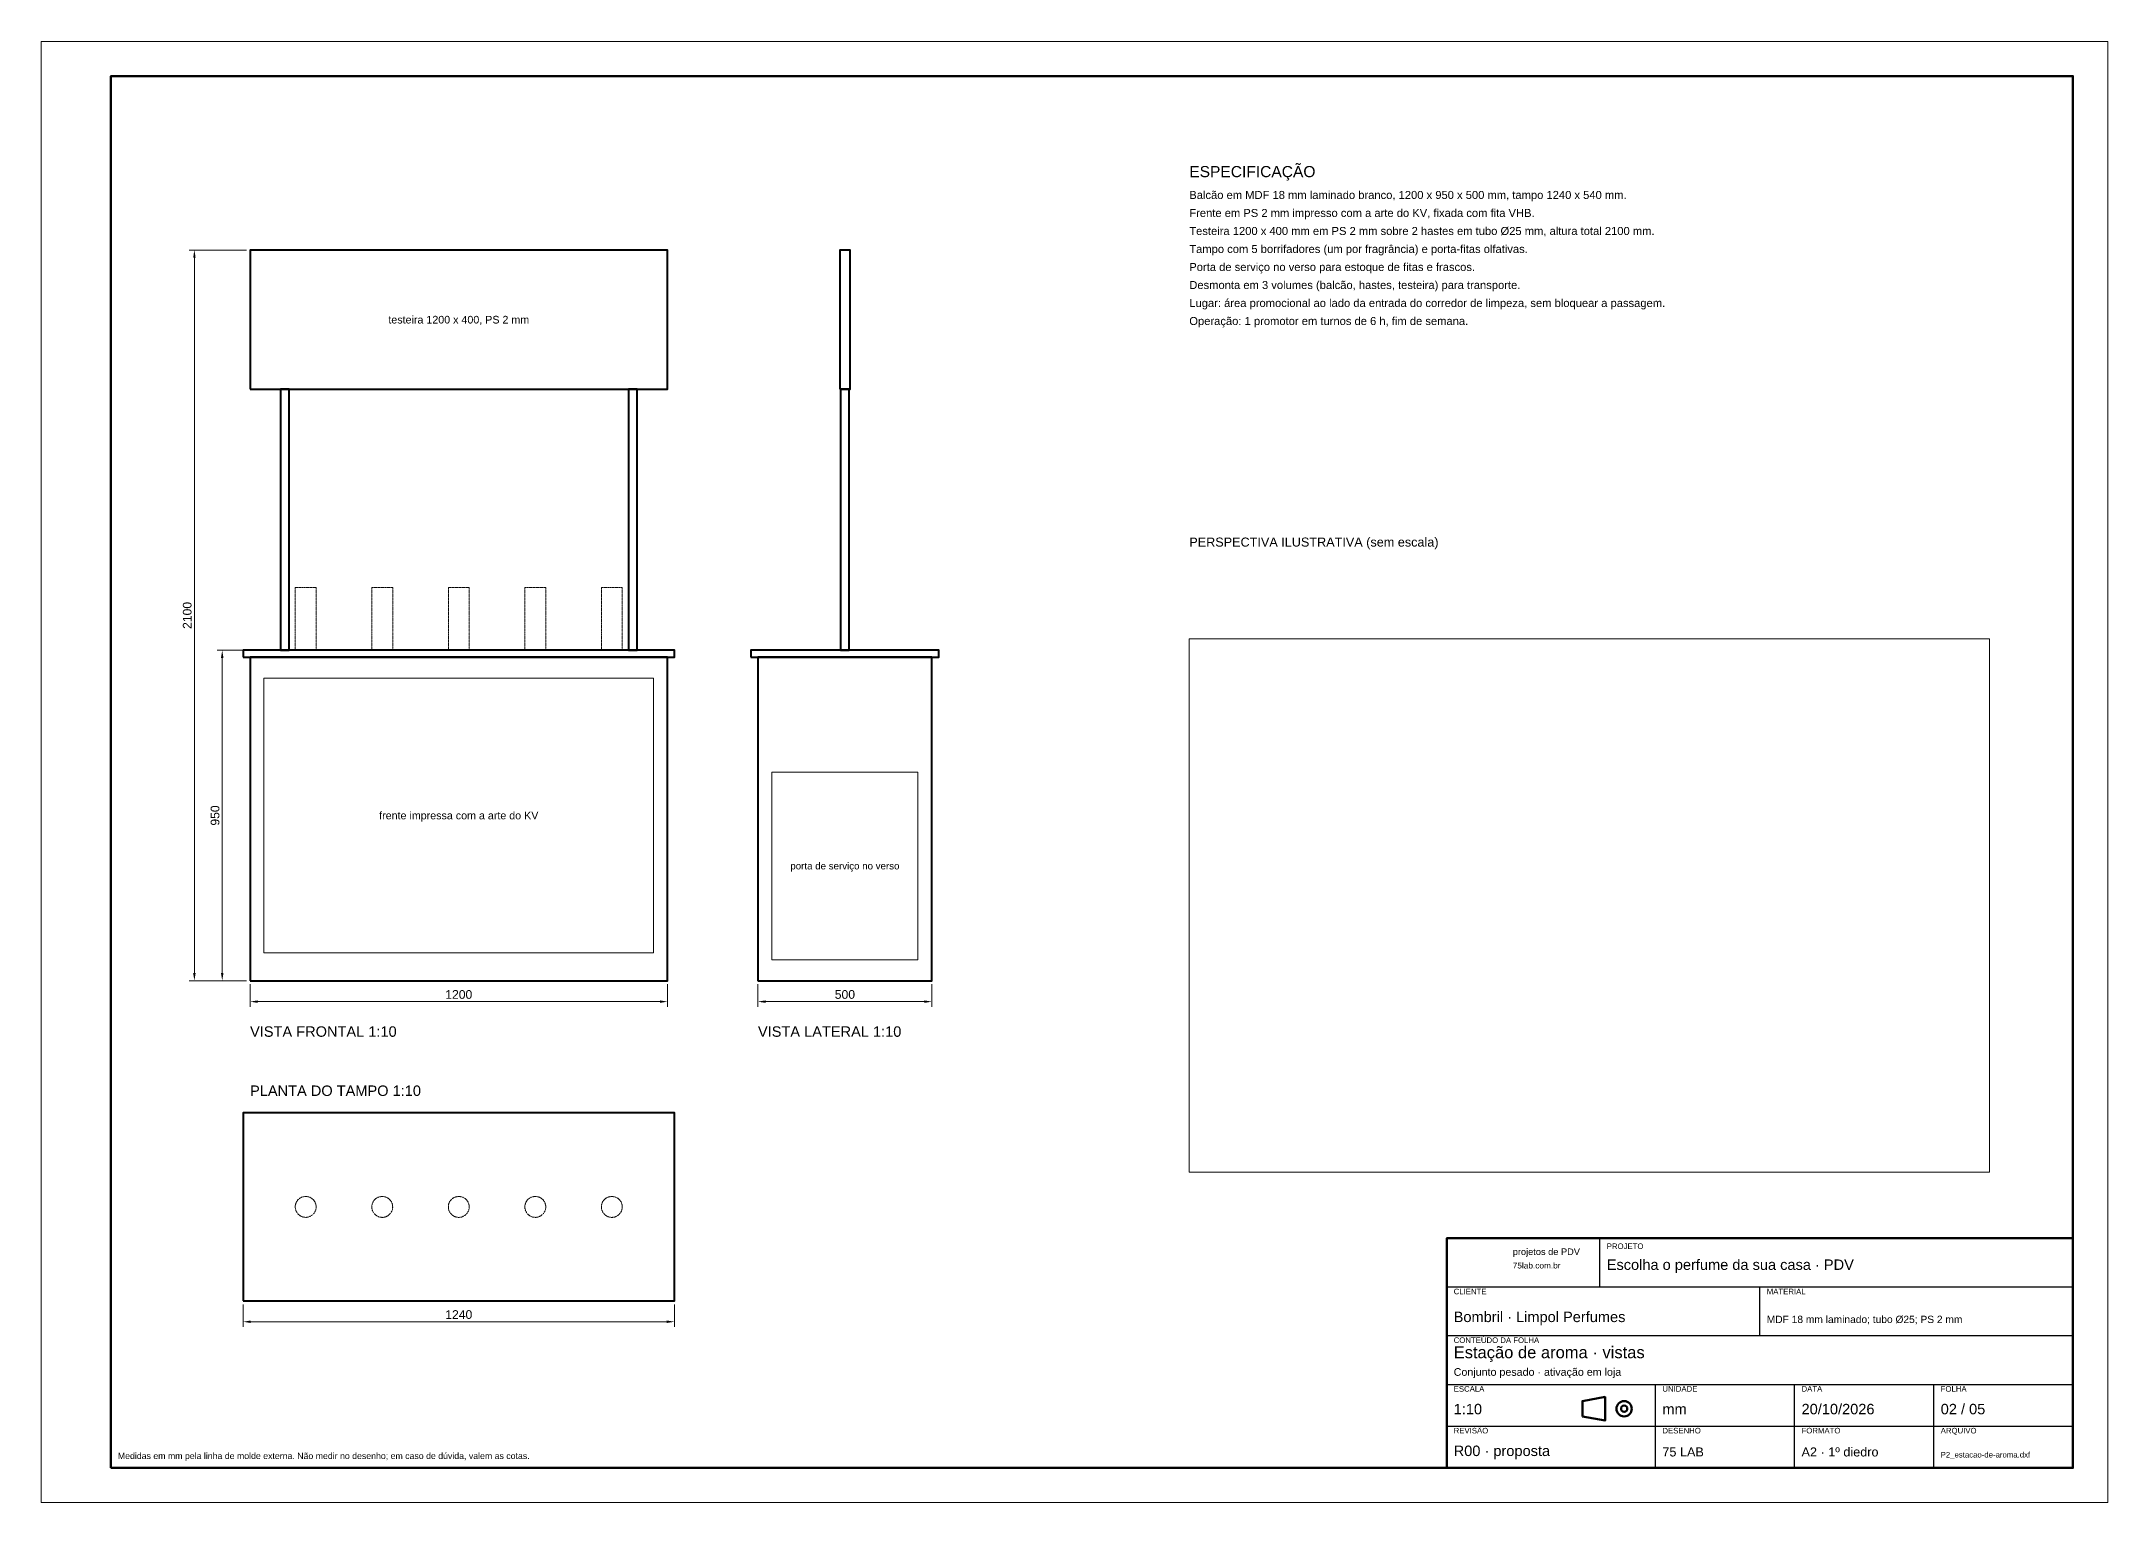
# Model space of a CAD drawing. Header units: millimetres. Extents: x 0 to 5940, y 0 to 4200.
import ezdxf
from ezdxf.enums import TextEntityAlignment as Align

# ---------------------------------------------------------------- set-up
doc = ezdxf.new("R2010")
doc.units = ezdxf.units.MM
doc.linetypes.add('PHANTOM', pattern=[6.35, 3.175, -0.635, 0.635, -0.635, 0.635, -0.635])
for name, color, linetype, lineweight in [('00_MOLDURA', 7, 'CONTINUOUS', 50), ('08_COTAS', 7, 'CONTINUOUS', 18), ('09_TEXTO', 7, 'CONTINUOUS', 18), ('11_OCULTO', 8, 'Continuous', 18), ('12_PRODUTO', 152, 'PHANTOM', 18), ('13_VISTA', 7, 'CONTINUOUS', 40), ('16_IMAGEM', 7, 'CONTINUOUS', 13)]:
    doc.layers.add(name, color=color, linetype=linetype, lineweight=lineweight)
doc.styles.add('ARIAL', font='Arial.ttf')
doc.dimstyles.new('COTA_10_1', dxfattribs={"dimtxt": 25, "dimasz": 22, "dimexe": 15, "dimexo": 10, "dimgap": 8, "dimtad": 1, "dimdec": 1, "dimtxsty": 'ARIAL', "dimcen": 0, "dimclrd": 7, "dimclre": 7, "dimclrt": 7, "dimadec": 0, "dimazin": 2, "dimtfac": 1, "dimtmove": 0, "dimatfit": 3, "dimlwd": 18, "dimlwe": 13})
picture_1 = doc.add_image_def('image1.jpg', size_in_pixel=(1400, 933))

msp = doc.modelspace()

# ---------------------------------------------------------------- linework, layer by layer
at = {"layer": '00_MOLDURA', "lineweight": 25}
for p, q in [((4480, 620), (4480, 760)), ((4040, 620), (5840, 620)), ((4940, 480), (4940, 620)), ((4040, 480), (5840, 480)), ((4040, 340), (5840, 340)), ((4640, 100), (4640, 340)), ((5040, 100), (5040, 340)), ((5440, 100), (5440, 340)), ((4040, 220), (5840, 220))]:
    msp.add_line(p, q, dxfattribs=at)
at = {"layer": '00_MOLDURA', "lineweight": 13}
msp.add_lwpolyline([(0, 0), (5940, 0), (5940, 4200), (0, 4200)], close=True, dxfattribs=at)
at = {"layer": '00_MOLDURA', "lineweight": 50}
for points in [[(200, 100), (5840, 100), (5840, 4100), (200, 4100)], [(4040, 100), (5840, 100), (5840, 760), (4040, 760)]]:
    msp.add_lwpolyline(points, close=True, dxfattribs=at)
at = {"layer": '00_MOLDURA'}
msp.add_lwpolyline([(4430, 248), (4430, 292), (4495, 304), (4495, 236)], close=True, dxfattribs=at)
for radius in [22, 9]:
    msp.add_circle((4550, 270), radius, dxfattribs=at)
at = {"layer": '11_OCULTO'}
for points in [[(640, 1580), (1760, 1580), (1760, 2370), (640, 2370)], [(2100, 1560), (2520, 1560), (2520, 2100), (2100, 2100)]]:
    msp.add_lwpolyline(points, close=True, dxfattribs=at)
at = {"layer": '12_PRODUTO'}
for points in [[(730, 2450), (790, 2450), (790, 2630), (730, 2630)], [(950, 2450), (1010, 2450), (1010, 2630), (950, 2630)], [(1170, 2450), (1230, 2450), (1230, 2630), (1170, 2630)], [(1390, 2450), (1450, 2450), (1450, 2630), (1390, 2630)], [(1610, 2450), (1670, 2450), (1670, 2630), (1610, 2630)]]:
    msp.add_lwpolyline(points, close=True, dxfattribs=at)
for centre in [(760, 850), (980, 850), (1200, 850), (1420, 850), (1640, 850)]:
    msp.add_circle(centre, 30, dxfattribs=at)
at = {"layer": '13_VISTA'}
for points in [[(600, 3200), (1800, 3200), (1800, 3600), (600, 3600)], [(2295, 3200), (2325, 3200), (2325, 3600), (2295, 3600)], [(687.5, 2450), (712.5, 2450), (712.5, 3200), (687.5, 3200)], [(1687.5, 2450), (1712.5, 2450), (1712.5, 3200), (1687.5, 3200)], [(2297.5, 2450), (2322.5, 2450), (2322.5, 3200), (2297.5, 3200)], [(580, 2430), (1820, 2430), (1820, 2450), (580, 2450)], [(2040, 2430), (2580, 2430), (2580, 2450), (2040, 2450)], [(600, 1500), (1800, 1500), (1800, 2430), (600, 2430)], [(2060, 1500), (2560, 1500), (2560, 2430), (2060, 2430)], [(580, 580), (1820, 580), (1820, 1120), (580, 1120)]]:
    msp.add_lwpolyline(points, close=True, dxfattribs=at)

# ---------------------------------------------------------------- texts
at = {"layer": '09_TEXTO', "style": 'ARIAL'}
for s, height, p in [('ESPECIFICAÇÃO', 32, (3300, 3800)), ('PERSPECTIVA ILUSTRATIVA (sem escala)', 26, (3300, 2740)), ('VISTA FRONTAL 1:10', 30, (600, 1330)), ('VISTA LATERAL 1:10', 30, (2060, 1330)), ('PLANTA DO TAMPO 1:10', 30, (600, 1160)), ('projetos de PDV', 19, (4229.8, 706)), ('Escolha o perfume da sua casa · PDV', 30, (4500, 660)), ('Bombril · Limpol Perfumes', 30, (4060, 510)), ('MDF 18 mm laminado; tubo Ø25; PS 2 mm', 21, (4960, 510)), ('Estação de aroma · vistas', 34, (4060, 405)), ('Conjunto pesado · ativação em loja', 22, (4060, 358)), ('1:10', 30, (4060, 245)), ('mm', 30, (4660, 245)), ('20/10/2026', 30, (5060, 245)), ('02 / 05', 30, (5460, 245)), ('R00 · proposta', 30, (4060, 125)), ('75 LAB', 26, (4660, 125)), ('A2 · 1º diedro', 26, (5060, 125)), ('P2_estacao-de-aroma.dxf', 16, (5460, 125))]:
    msp.add_text(s, height=height, dxfattribs=at).set_placement(p, align=Align.BOTTOM_LEFT)
for s, height, p in [('testeira 1200 x 400, PS 2 mm', 22, (1200, 3400)), ('frente impressa com a arte do KV', 22, (1200, 1975)), ('porta de serviço no verso', 20, (2310, 1830))]:
    msp.add_text(s, height=height, dxfattribs=at).set_placement(p, align=Align.MIDDLE_CENTER)
at = {"layer": '09_TEXTO', "color": 8, "style": 'ARIAL'}
for s, p in [('PROJETO', (4500, 745)), ('CLIENTE', (4060, 615)), ('MATERIAL', (4960, 615)), ('CONTEÚDO DA FOLHA', (4060, 475)), ('ESCALA', (4060, 335)), ('UNIDADE', (4660, 335)), ('DATA', (5060, 335)), ('FOLHA', (5460, 335)), ('REVISÃO', (4060, 215)), ('DESENHO', (4660, 215)), ('FORMATO', (5060, 215)), ('ARQUIVO', (5460, 215))]:
    msp.add_text(s, height=16, dxfattribs=at).set_placement(p, align=Align.TOP_LEFT)
for s, height, p in [('75lab.com.br', 17, (4229.8, 668)), ('Medidas em mm pela linha de molde externa. Não medir no desenho; em caso de dúvida, valem as cotas.', 18, (220, 120))]:
    msp.add_text(s, height=height, dxfattribs=at).set_placement(p, align=Align.BOTTOM_LEFT)
at = {"layer": '09_TEXTO', "insert": (3300, 3770), "char_height": 23, "width": 2500, "attachment_point": 1, "line_spacing_factor": 1.35, "style": 'ARIAL'}
msp.add_mtext('Balcão em MDF 18 mm laminado branco, 1200 x 950 x 500 mm, tampo 1240 x 540 mm.\\PFrente em PS 2 mm impresso com a arte do KV, fixada com fita VHB.\\PTesteira 1200 x 400 mm em PS 2 mm sobre 2 hastes em tubo Ø25 mm, altura total 2100 mm.\\PTampo com 5 borrifadores (um por fragrância) e porta-fitas olfativas.\\PPorta de serviço no verso para estoque de fitas e frascos.\\PDesmonta em 3 volumes (balcão, hastes, testeira) para transporte.\\PLugar: área promocional ao lado da entrada do corredor de limpeza, sem bloquear a passagem.\\POperação: 1 promotor em turnos de 6 h, fim de semana.', dxfattribs=at)

# ---------------------------------------------------------------- dimensions: what is measured, and where the dimension line sits
at = {"layer": '08_COTAS'}
for base, p2 in [((440, 1500), (600, 3600)), ((520, 1500), (600, 2450))]:
    msp.add_linear_dim(base=base, p1=(600, 1500), p2=p2, angle=90, dimstyle='COTA_10_1', dxfattribs=at).render()
for base, p1, p2 in [((600, 1440), (600, 1500), (1800, 1500)), ((2060, 1440), (2060, 1500), (2560, 1500)), ((580, 520), (580, 580), (1820, 580))]:
    msp.add_linear_dim(base=base, p1=p1, p2=p2, dimstyle='COTA_10_1', dxfattribs=at).render()

# ---------------------------------------------------------------- pictures from other files: only their frames are drawn
at = {"layer": '16_IMAGEM'}
image = msp.add_image(picture_1, insert=(3300, 950), size_in_units=(2300, 1532.79), dxfattribs=at)

doc.saveas('drawing.dxf')
